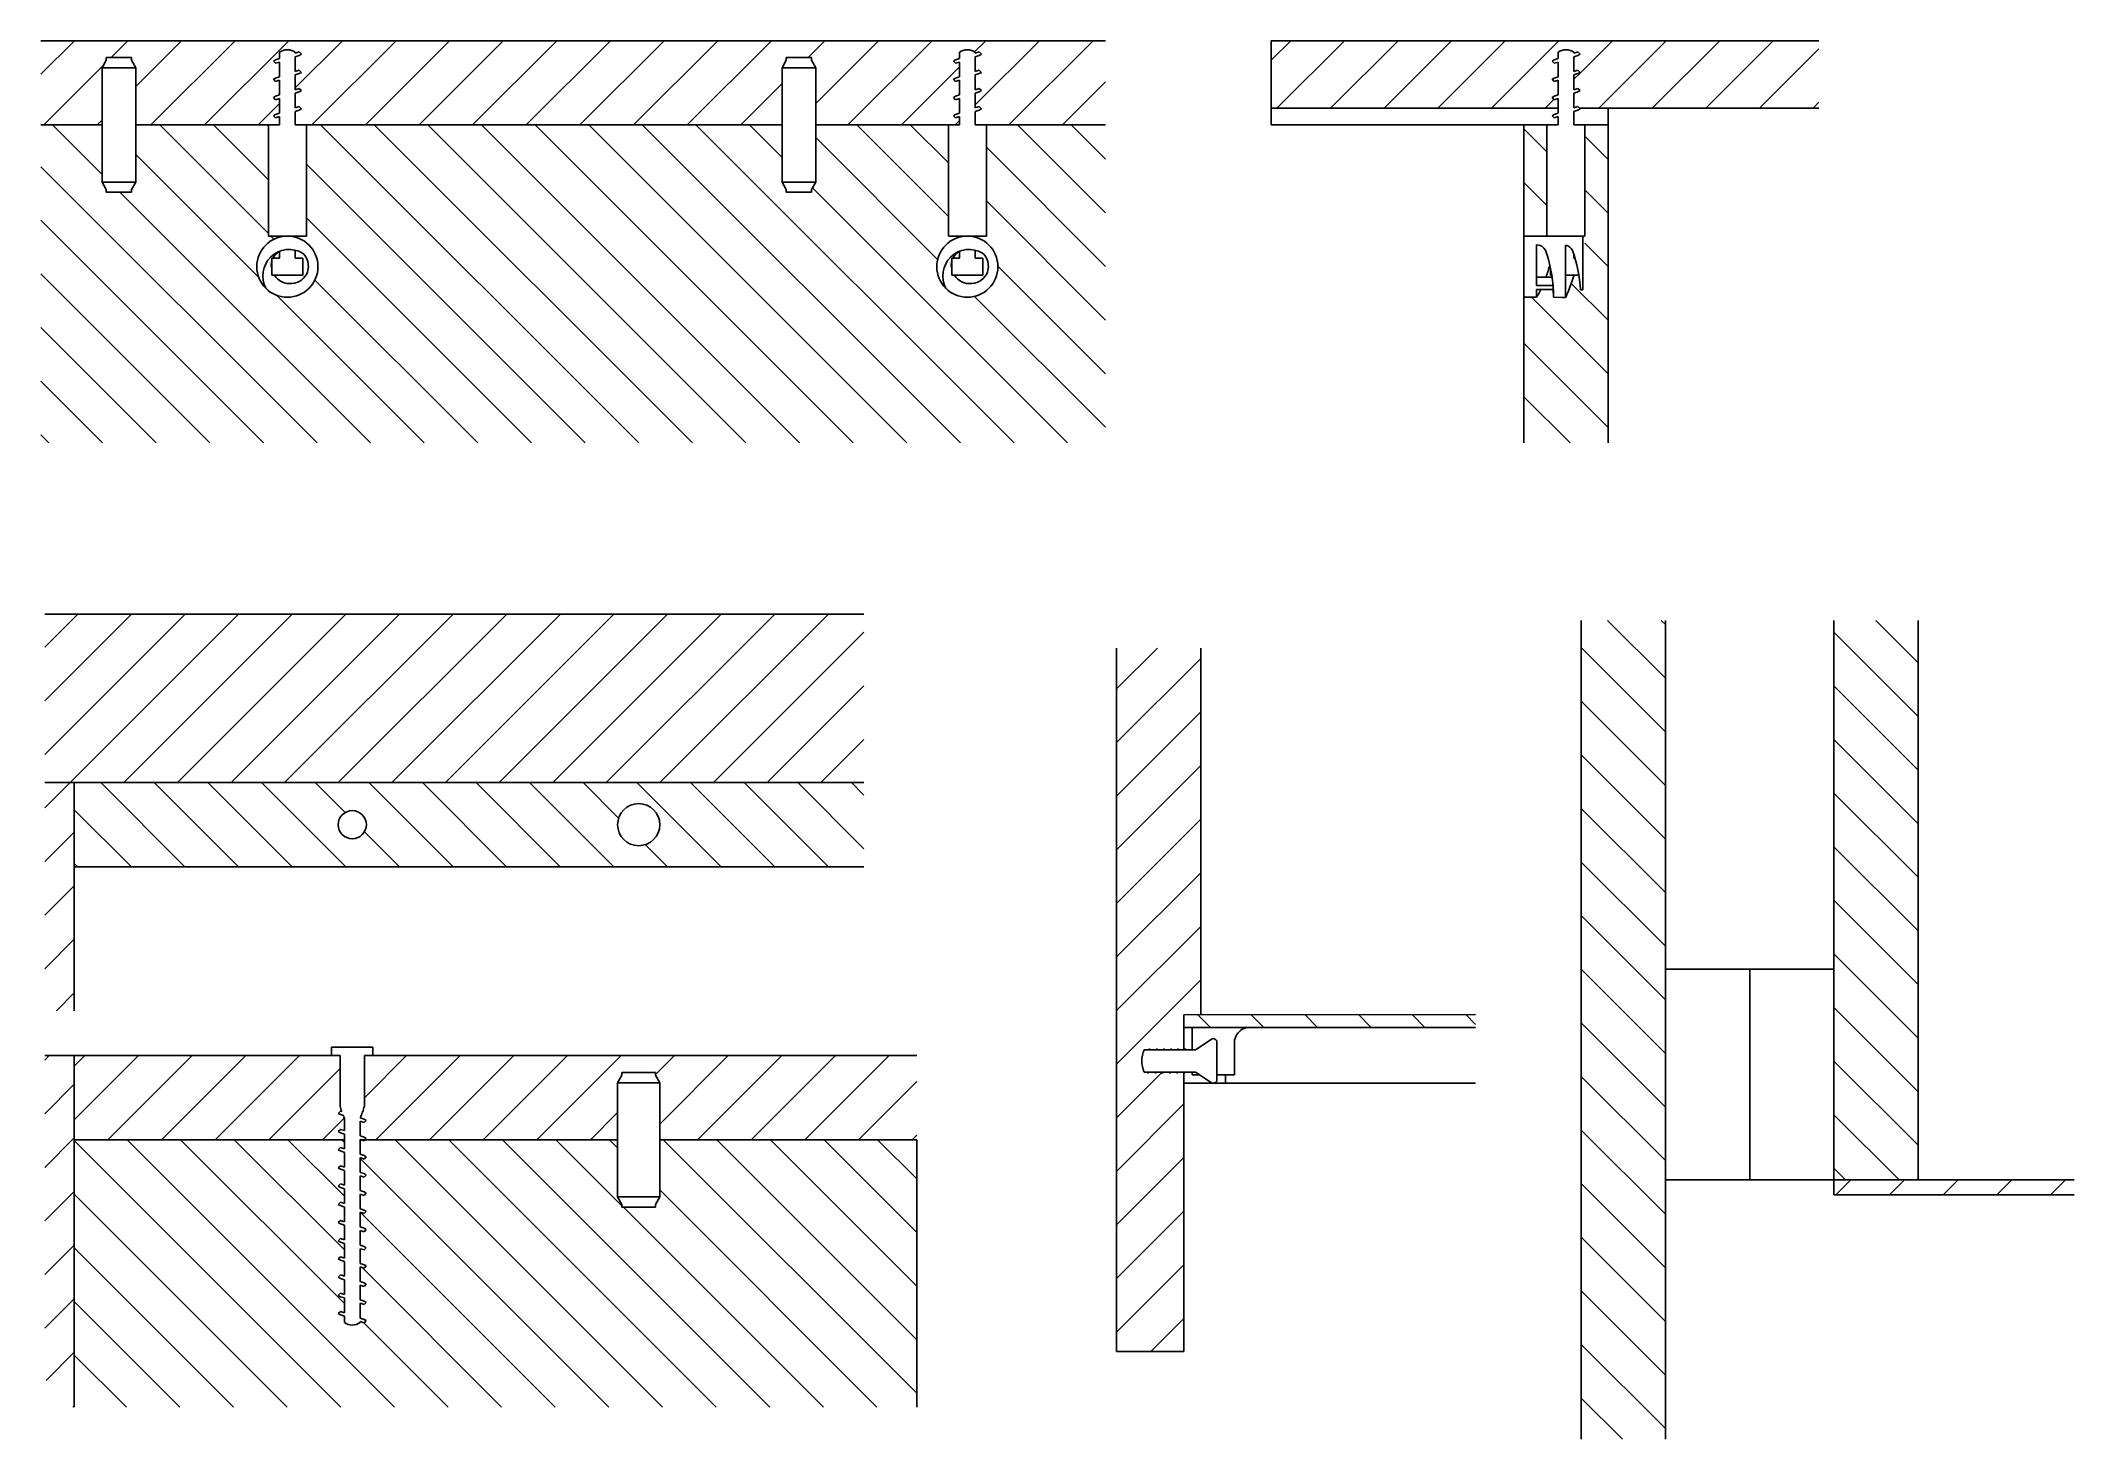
# Model space of a CAD drawing. Header units: inches. Extents: x 217 to 997, y -361 to 611.
# Drawn here: x 314.8 to 556.2, y -360.7 to -194.6 of the extents above.
import ezdxf

# ---------------------------------------------------------------- set-up
doc = ezdxf.new("R2010")
doc.units = ezdxf.units.IN
doc.header["$MEASUREMENT"] = 0
doc.linetypes.add('ACAD_ISO04W100', pattern=[30, 24, -3, 0, -3])
doc.layers.add('assi', color=4, linetype='ACAD_ISO04W100')

msp = doc.modelspace()

# ---------------------------------------------------------------- hatches: boundary and pattern name
at = {"layer": 'assi'}
h = msp.add_hatch(dxfattribs=at)
h.set_pattern_fill('ANSI31', color=256, scale=36)
h.set_pattern_definition([(45, (-1033.4524, 5358.014), (-3.1819805, 3.1819805), [])])
edge = h.paths.add_edge_path()
edge.add_line((441.23, -204.61), (441.23, -194.61))
edge.add_line((441.23, -194.61), (314.83, -194.61))
edge.add_line((314.83, -194.61), (314.83, -204.61))
edge.add_line((314.83, -204.61), (322.11, -204.61))
edge.add_line((322.11, -204.61), (322.11, -197.83))
edge.add_line((322.11, -197.83), (322.61, -196.93))
edge.add_line((322.61, -196.93), (322.61, -196.61))
edge.add_line((322.61, -196.61), (325.61, -196.61))
edge.add_line((325.61, -196.61), (325.61, -196.93))
edge.add_line((325.61, -196.93), (326.11, -197.83))
edge.add_line((326.11, -197.83), (326.11, -204.61))
edge.add_line((326.11, -204.61), (329.39, -204.61))
edge.add_line((329.39, -204.61), (343.17, -204.61))
edge.add_line((343.17, -204.61), (343.17, -203.63))
edge.add_line((343.17, -203.63), (342.71, -203.79))
edge.add_line((342.71, -203.79), (342.45, -203.53))
edge.add_line((342.45, -203.53), (342.71, -203.38))
edge.add_line((342.71, -203.38), (343.17, -203.22))
edge.add_line((343.17, -203.22), (343.17, -201.47))
edge.add_line((343.17, -201.47), (342.71, -201.63))
edge.add_line((342.71, -201.63), (342.45, -201.37))
edge.add_line((342.45, -201.37), (342.71, -201.21))
edge.add_line((342.71, -201.21), (343.17, -201.06))
edge.add_line((343.17, -201.06), (343.17, -199.31))
edge.add_line((343.17, -199.31), (342.71, -199.47))
edge.add_line((342.71, -199.47), (342.45, -199.2))
edge.add_line((342.45, -199.2), (342.71, -199.05))
edge.add_line((342.71, -199.05), (343.17, -198.9))
edge.add_line((343.17, -198.9), (343.17, -197.15))
edge.add_line((343.17, -197.15), (342.71, -197.3))
edge.add_line((342.71, -197.3), (342.45, -197.04))
edge.add_line((342.45, -197.04), (342.71, -196.89))
edge.add_line((342.71, -196.89), (343.17, -196.73))
edge.add_line((343.17, -196.73), (343.17, -195.99))
edge.add_arc((344.11, -197.31), 1.62, 50.1453, 125.247, ccw=False)
edge.add_line((345.15, -196.07), (345.51, -195.95))
edge.add_line((345.51, -195.95), (345.77, -196.21))
edge.add_line((345.77, -196.21), (345.51, -196.36))
edge.add_line((345.51, -196.36), (345.04, -196.52))
edge.add_line((345.04, -196.52), (345.04, -198.27))
edge.add_line((345.04, -198.27), (345.51, -198.11))
edge.add_line((345.51, -198.11), (345.77, -198.37))
edge.add_line((345.77, -198.37), (345.51, -198.52))
edge.add_line((345.51, -198.52), (345.04, -198.68))
edge.add_line((345.04, -198.68), (345.04, -200.43))
edge.add_line((345.04, -200.43), (345.51, -200.27))
edge.add_line((345.51, -200.27), (345.77, -200.53))
edge.add_line((345.77, -200.53), (345.51, -200.69))
edge.add_line((345.51, -200.69), (345.04, -200.84))
edge.add_line((345.04, -200.84), (345.04, -202.59))
edge.add_line((345.04, -202.59), (345.51, -202.43))
edge.add_line((345.51, -202.43), (345.77, -202.7))
edge.add_line((345.77, -202.7), (345.51, -202.85))
edge.add_line((345.51, -202.85), (345.04, -203))
edge.add_line((345.04, -203), (345.04, -204.61))
edge.add_line((345.04, -204.61), (346.36, -204.61))
edge.add_line((346.36, -204.61), (402.82, -204.61))
edge.add_line((402.82, -204.61), (402.82, -197.83))
edge.add_line((402.82, -197.83), (403.32, -196.93))
edge.add_line((403.32, -196.93), (403.32, -196.61))
edge.add_line((403.32, -196.61), (406.32, -196.61))
edge.add_line((406.32, -196.61), (406.32, -196.93))
edge.add_line((406.32, -196.93), (406.82, -197.83))
edge.add_line((406.82, -197.83), (406.82, -204.61))
edge.add_line((406.82, -204.61), (423.89, -204.61))
edge.add_line((423.89, -204.61), (423.89, -203.63))
edge.add_line((423.89, -203.63), (423.42, -203.79))
edge.add_line((423.42, -203.79), (423.16, -203.53))
edge.add_line((423.16, -203.53), (423.42, -203.38))
edge.add_line((423.42, -203.38), (423.89, -203.22))
edge.add_line((423.89, -203.22), (423.89, -201.47))
edge.add_line((423.89, -201.47), (423.42, -201.63))
edge.add_line((423.42, -201.63), (423.16, -201.37))
edge.add_line((423.16, -201.37), (423.42, -201.21))
edge.add_line((423.42, -201.21), (423.89, -201.06))
edge.add_line((423.89, -201.06), (423.89, -199.31))
edge.add_line((423.89, -199.31), (423.42, -199.47))
edge.add_line((423.42, -199.47), (423.16, -199.2))
edge.add_line((423.16, -199.2), (423.42, -199.05))
edge.add_line((423.42, -199.05), (423.89, -198.9))
edge.add_line((423.89, -198.9), (423.89, -197.15))
edge.add_line((423.89, -197.15), (423.42, -197.3))
edge.add_line((423.42, -197.3), (423.16, -197.04))
edge.add_line((423.16, -197.04), (423.42, -196.89))
edge.add_line((423.42, -196.89), (423.89, -196.73))
edge.add_line((423.89, -196.73), (423.89, -195.99))
edge.add_arc((424.82, -197.31), 1.62, 50.1453, 125.247, ccw=False)
edge.add_line((425.86, -196.07), (426.22, -195.95))
edge.add_line((426.22, -195.95), (426.48, -196.21))
edge.add_line((426.48, -196.21), (426.22, -196.36))
edge.add_line((426.22, -196.36), (425.76, -196.52))
edge.add_line((425.76, -196.52), (425.76, -198.27))
edge.add_line((425.76, -198.27), (426.22, -198.11))
edge.add_line((426.22, -198.11), (426.48, -198.37))
edge.add_line((426.48, -198.37), (426.22, -198.52))
edge.add_line((426.22, -198.52), (425.76, -198.68))
edge.add_line((425.76, -198.68), (425.76, -200.43))
edge.add_line((425.76, -200.43), (426.22, -200.27))
edge.add_line((426.22, -200.27), (426.48, -200.53))
edge.add_line((426.48, -200.53), (426.22, -200.69))
edge.add_line((426.22, -200.69), (425.76, -200.84))
edge.add_line((425.76, -200.84), (425.76, -202.59))
edge.add_line((425.76, -202.59), (426.22, -202.43))
edge.add_line((426.22, -202.43), (426.48, -202.7))
edge.add_line((426.48, -202.7), (426.22, -202.85))
edge.add_line((426.22, -202.85), (425.76, -203))
edge.add_line((425.76, -203), (425.76, -204.61))
edge.add_line((425.76, -204.61), (441.23, -204.61))
h = msp.add_hatch(dxfattribs=at)
h.set_pattern_fill('ANSI31', color=256, scale=36)
h.set_pattern_definition([(45, (-910.6727, 210.6063), (-3.18198, 3.18198), [])])
h.paths.add_polyline_path([(383.81, -317.1), (387.81, -317.1), (387.81, -317.43), (388.31, -318.32), (388.31, -325.1), (418.81, -325.1), (418.81, -315.1), (353.33, -315.1), (353.25, -315.18), (353.25, -321.1, -0.04699), (352.74, -322.48), (353.21, -322.64), (353.47, -322.79), (353.21, -323.05), (352.74, -322.89), (352.74, -324.64), (353.21, -324.8), (353.47, -324.95), (353.32, -325.1), (383.31, -325.1), (383.31, -318.32), (383.81, -317.43)])
h.paths.add_polyline_path([(350.36, -315.1), (318.81, -315.1), (318.81, -325.1), (350.87, -325.1), (350.87, -324.43), (350.4, -324.27), (350.14, -324.12), (350.4, -323.86), (350.87, -324.01), (350.87, -322.48, -0.008944), (350.75, -322.23), (350.4, -322.11), (350.14, -321.96), (350.4, -321.7), (350.56, -321.75, -0.021656), (350.36, -321.1)])
h = msp.add_hatch(dxfattribs=at)
h.set_pattern_fill('ANSI31', color=256, scale=36, angle=90)
h.set_pattern_definition([(135, (-910.6727, 210.6063), (-3.18198, -3.18198), [])])
edge = h.paths.add_edge_path()
edge.add_line((318.81, -356.84), (418.81, -356.84))
edge.add_line((418.81, -356.84), (418.81, -325.1))
edge.add_line((418.81, -325.1), (388.31, -325.1))
edge.add_line((388.31, -325.1), (388.31, -331.89))
edge.add_line((388.31, -331.89), (387.81, -332.78))
edge.add_line((387.81, -332.78), (387.81, -333.1))
edge.add_line((387.81, -333.1), (383.81, -333.1))
edge.add_line((383.81, -333.1), (383.81, -332.78))
edge.add_line((383.81, -332.78), (383.31, -331.89))
edge.add_line((383.31, -331.89), (383.31, -325.1))
edge.add_line((383.31, -325.1), (353.32, -325.1))
edge.add_line((353.32, -325.1), (353.21, -325.21))
edge.add_line((353.21, -325.21), (352.87, -325.1))
edge.add_line((352.87, -325.1), (352.74, -325.1))
edge.add_line((352.74, -325.1), (352.74, -326.81))
edge.add_line((352.74, -326.81), (353.21, -326.96))
edge.add_line((353.21, -326.96), (353.47, -327.11))
edge.add_line((353.47, -327.11), (353.21, -327.38))
edge.add_line((353.21, -327.38), (352.74, -327.22))
edge.add_line((352.74, -327.22), (352.74, -328.97))
edge.add_line((352.74, -328.97), (353.21, -329.12))
edge.add_line((353.21, -329.12), (353.47, -329.28))
edge.add_line((353.47, -329.28), (353.21, -329.54))
edge.add_line((353.21, -329.54), (352.74, -329.38))
edge.add_line((352.74, -329.38), (352.74, -331.13))
edge.add_line((352.74, -331.13), (353.21, -331.29))
edge.add_line((353.21, -331.29), (353.47, -331.44))
edge.add_line((353.47, -331.44), (353.21, -331.7))
edge.add_line((353.21, -331.7), (352.74, -331.54))
edge.add_line((352.74, -331.54), (352.74, -333.29))
edge.add_line((352.74, -333.29), (353.21, -333.45))
edge.add_line((353.21, -333.45), (353.47, -333.6))
edge.add_line((353.47, -333.6), (353.21, -333.86))
edge.add_line((353.21, -333.86), (352.74, -333.7))
edge.add_line((352.74, -333.7), (352.74, -335.45))
edge.add_line((352.74, -335.45), (353.21, -335.61))
edge.add_line((353.21, -335.61), (353.47, -335.76))
edge.add_line((353.47, -335.76), (353.21, -336.02))
edge.add_line((353.21, -336.02), (352.74, -335.87))
edge.add_line((352.74, -335.87), (352.74, -337.62))
edge.add_line((352.74, -337.62), (353.21, -337.77))
edge.add_line((353.21, -337.77), (353.47, -337.92))
edge.add_line((353.47, -337.92), (353.21, -338.18))
edge.add_line((353.21, -338.18), (352.74, -338.03))
edge.add_line((352.74, -338.03), (352.74, -339.78))
edge.add_line((352.74, -339.78), (353.21, -339.93))
edge.add_line((353.21, -339.93), (353.47, -340.08))
edge.add_line((353.47, -340.08), (353.21, -340.35))
edge.add_line((353.21, -340.35), (352.74, -340.19))
edge.add_line((352.74, -340.19), (352.74, -341.94))
edge.add_line((352.74, -341.94), (353.21, -342.1))
edge.add_line((353.21, -342.1), (353.47, -342.25))
edge.add_line((353.47, -342.25), (353.21, -342.51))
edge.add_line((353.21, -342.51), (352.74, -342.35))
edge.add_line((352.74, -342.35), (352.74, -344.1))
edge.add_line((352.74, -344.1), (353.21, -344.26))
edge.add_line((353.21, -344.26), (353.47, -344.41))
edge.add_line((353.47, -344.41), (353.21, -344.67))
edge.add_line((353.21, -344.67), (352.74, -344.51))
edge.add_line((352.74, -344.51), (352.74, -346.26))
edge.add_line((352.74, -346.26), (353.21, -346.42))
edge.add_line((353.21, -346.42), (353.47, -346.57))
edge.add_line((353.47, -346.57), (353.21, -346.83))
edge.add_line((353.21, -346.83), (352.84, -346.71))
edge.add_arc((351.81, -345.47), 1.62, 234.753, 309.8547, ccw=False)
edge.add_line((350.87, -346.79), (350.87, -346.05))
edge.add_line((350.87, -346.05), (350.4, -345.89))
edge.add_line((350.4, -345.89), (350.14, -345.74))
edge.add_line((350.14, -345.74), (350.4, -345.48))
edge.add_line((350.4, -345.48), (350.87, -345.63))
edge.add_line((350.87, -345.63), (350.87, -343.88))
edge.add_line((350.87, -343.88), (350.4, -343.73))
edge.add_line((350.4, -343.73), (350.14, -343.58))
edge.add_line((350.14, -343.58), (350.4, -343.32))
edge.add_line((350.4, -343.32), (350.87, -343.47))
edge.add_line((350.87, -343.47), (350.87, -341.72))
edge.add_line((350.87, -341.72), (350.4, -341.57))
edge.add_line((350.4, -341.57), (350.14, -341.42))
edge.add_line((350.14, -341.42), (350.4, -341.15))
edge.add_line((350.4, -341.15), (350.87, -341.31))
edge.add_line((350.87, -341.31), (350.87, -339.56))
edge.add_line((350.87, -339.56), (350.4, -339.4))
edge.add_line((350.4, -339.4), (350.14, -339.25))
edge.add_line((350.14, -339.25), (350.4, -338.99))
edge.add_line((350.4, -338.99), (350.87, -339.15))
edge.add_line((350.87, -339.15), (350.87, -337.4))
edge.add_line((350.87, -337.4), (350.4, -337.24))
edge.add_line((350.4, -337.24), (350.14, -337.09))
edge.add_line((350.14, -337.09), (350.4, -336.83))
edge.add_line((350.4, -336.83), (350.87, -336.99))
edge.add_line((350.87, -336.99), (350.87, -335.24))
edge.add_line((350.87, -335.24), (350.4, -335.08))
edge.add_line((350.4, -335.08), (350.14, -334.93))
edge.add_line((350.14, -334.93), (350.4, -334.67))
edge.add_line((350.4, -334.67), (350.87, -334.82))
edge.add_line((350.87, -334.82), (350.87, -333.08))
edge.add_line((350.87, -333.08), (350.4, -332.92))
edge.add_line((350.4, -332.92), (350.14, -332.77))
edge.add_line((350.14, -332.77), (350.4, -332.51))
edge.add_line((350.4, -332.51), (350.87, -332.66))
edge.add_line((350.87, -332.66), (350.87, -330.91))
edge.add_line((350.87, -330.91), (350.4, -330.76))
edge.add_line((350.4, -330.76), (350.14, -330.61))
edge.add_line((350.14, -330.61), (350.4, -330.34))
edge.add_line((350.4, -330.34), (350.87, -330.5))
edge.add_line((350.87, -330.5), (350.87, -328.75))
edge.add_line((350.87, -328.75), (350.4, -328.59))
edge.add_line((350.4, -328.59), (350.14, -328.44))
edge.add_line((350.14, -328.44), (350.4, -328.18))
edge.add_line((350.4, -328.18), (350.87, -328.34))
edge.add_line((350.87, -328.34), (350.87, -326.59))
edge.add_line((350.87, -326.59), (350.4, -326.43))
edge.add_line((350.4, -326.43), (350.14, -326.28))
edge.add_line((350.14, -326.28), (350.4, -326.02))
edge.add_line((350.4, -326.02), (350.87, -326.18))
edge.add_line((350.87, -326.18), (350.87, -325.1))
edge.add_line((350.87, -325.1), (318.81, -325.1))
edge.add_line((318.81, -325.1), (318.81, -356.84))

# ---------------------------------------------------------------- linework, layer by layer
for p, q in [((314.83, -194.61), (441.23, -194.61)), ((525.9, -194.61), (460.88, -194.61)), ((460.88, -204.61), (460.88, -194.61)), ((322.61, -196.93), (322.11, -197.83)), ((326.11, -197.83), (322.11, -197.83)), ((322.11, -204.61), (322.11, -197.83)), ((325.61, -196.61), (322.61, -196.61)), ((322.61, -196.61), (322.61, -196.93)), ((325.61, -196.93), (325.61, -196.61)), ((326.11, -197.83), (325.61, -196.93)), ((326.11, -204.61), (326.11, -197.83)), ((342.45, -197.04), (342.71, -196.89)), ((342.71, -197.3), (342.45, -197.04)), ((342.71, -196.89), (343.17, -196.73)), ((343.17, -197.15), (342.71, -197.3)), ((343.17, -196.73), (343.17, -195.99)), ((343.17, -198.9), (343.17, -197.15)), ((345.04, -196.1), (345.51, -195.95)), ((345.04, -195.99), (345.04, -196.1)), ((345.51, -196.36), (345.04, -196.52)), ((345.04, -196.52), (345.04, -198.27)), ((345.51, -195.95), (345.77, -196.21)), ((345.77, -196.21), (345.51, -196.36)), ((403.32, -196.93), (402.82, -197.83)), ((402.82, -204.61), (402.82, -197.83)), ((406.82, -197.83), (402.82, -197.83)), ((406.32, -196.61), (403.32, -196.61)), ((403.32, -196.61), (403.32, -196.93)), ((406.32, -196.93), (406.32, -196.61)), ((406.82, -197.83), (406.32, -196.93)), ((406.82, -204.61), (406.82, -197.83)), ((423.16, -197.04), (423.42, -196.89)), ((423.42, -197.3), (423.16, -197.04)), ((423.42, -196.89), (423.89, -196.73)), ((423.89, -197.15), (423.42, -197.3)), ((423.89, -196.73), (423.89, -195.99)), ((423.89, -198.9), (423.89, -197.15)), ((425.76, -196.1), (426.22, -195.95)), ((425.76, -195.99), (425.76, -196.1)), ((426.22, -196.36), (425.76, -196.52)), ((425.76, -196.52), (425.76, -198.27)), ((426.22, -195.95), (426.48, -196.21)), ((426.48, -196.21), (426.22, -196.36)), ((494.22, -197.04), (494.48, -196.89)), ((494.48, -197.3), (494.22, -197.04)), ((494.48, -196.89), (494.94, -196.73)), ((494.94, -197.15), (494.48, -197.3)), ((494.94, -196.73), (494.94, -195.99)), ((494.94, -198.9), (494.94, -197.15)), ((496.81, -196.1), (497.28, -195.95)), ((496.81, -195.99), (496.81, -196.1)), ((497.28, -196.36), (496.81, -196.52)), ((496.81, -196.52), (496.81, -198.27)), ((497.28, -195.95), (497.54, -196.21)), ((497.54, -196.21), (497.28, -196.36)), ((342.45, -199.2), (342.71, -199.05)), ((342.71, -199.47), (342.45, -199.2)), ((342.71, -199.05), (343.17, -198.9)), ((343.17, -199.31), (342.71, -199.47)), ((343.17, -201.06), (343.17, -199.31)), ((345.04, -198.27), (345.51, -198.11)), ((345.51, -198.52), (345.04, -198.68)), ((345.04, -198.68), (345.04, -200.43)), ((345.04, -200.43), (345.51, -200.27)), ((345.51, -198.11), (345.77, -198.37)), ((345.77, -198.37), (345.51, -198.52)), ((345.51, -200.27), (345.77, -200.53)), ((423.16, -199.2), (423.42, -199.05)), ((423.42, -199.47), (423.16, -199.2)), ((423.42, -199.05), (423.89, -198.9)), ((423.89, -199.31), (423.42, -199.47)), ((423.89, -201.06), (423.89, -199.31)), ((425.76, -198.27), (426.22, -198.11)), ((426.22, -198.52), (425.76, -198.68)), ((425.76, -198.68), (425.76, -200.43)), ((425.76, -200.43), (426.22, -200.27)), ((426.22, -198.11), (426.48, -198.37)), ((426.48, -198.37), (426.22, -198.52)), ((426.22, -200.27), (426.48, -200.53)), ((494.22, -199.2), (494.48, -199.05)), ((494.48, -199.47), (494.22, -199.2)), ((494.48, -199.05), (494.94, -198.9)), ((494.94, -199.31), (494.48, -199.47)), ((494.94, -201.06), (494.94, -199.31)), ((496.81, -198.27), (497.28, -198.11)), ((497.28, -198.52), (496.81, -198.68)), ((496.81, -198.68), (496.81, -200.43)), ((496.81, -200.43), (497.28, -200.27)), ((497.28, -198.11), (497.54, -198.37)), ((497.54, -198.37), (497.28, -198.52)), ((497.28, -200.27), (497.54, -200.53)), ((342.45, -201.37), (342.71, -201.21)), ((342.71, -201.63), (342.45, -201.37)), ((342.71, -201.21), (343.17, -201.06)), ((343.17, -201.47), (342.71, -201.63)), ((343.17, -203.22), (343.17, -201.47)), ((345.51, -200.69), (345.04, -200.84)), ((345.04, -200.84), (345.04, -202.59)), ((345.04, -202.59), (345.51, -202.43)), ((345.77, -200.53), (345.51, -200.69)), ((345.51, -202.43), (345.77, -202.7)), ((345.77, -202.7), (345.51, -202.85)), ((423.16, -201.37), (423.42, -201.21)), ((423.42, -201.63), (423.16, -201.37)), ((423.42, -201.21), (423.89, -201.06)), ((423.89, -201.47), (423.42, -201.63)), ((423.89, -203.22), (423.89, -201.47)), ((426.22, -200.69), (425.76, -200.84)), ((425.76, -200.84), (425.76, -202.59)), ((425.76, -202.59), (426.22, -202.43)), ((426.48, -200.53), (426.22, -200.69)), ((426.22, -202.43), (426.48, -202.7)), ((426.48, -202.7), (426.22, -202.85)), ((494.94, -202.61), (460.88, -202.61)), ((494.22, -201.37), (494.48, -201.21)), ((494.48, -201.63), (494.22, -201.37)), ((494.48, -201.21), (494.94, -201.06)), ((494.94, -201.47), (494.48, -201.63)), ((494.94, -203.22), (494.94, -201.47)), ((497.28, -200.69), (496.81, -200.84)), ((496.81, -200.84), (496.81, -202.59)), ((496.81, -202.59), (497.28, -202.43)), ((497.54, -200.53), (497.28, -200.69)), ((497.28, -202.43), (497.54, -202.7)), ((497.54, -202.7), (497.28, -202.85)), ((525.9, -202.61), (497.46, -202.61)), ((500.88, -202.61), (500.88, -242.37)), ((322.11, -204.61), (314.83, -204.61)), ((314.83, -204.61), (322.11, -204.61)), ((322.11, -204.61), (322.11, -211.39)), ((343.17, -204.61), (326.11, -204.61)), ((326.11, -204.61), (329.39, -204.61)), ((326.11, -204.61), (326.11, -211.39)), ((343.17, -204.61), (341.85, -204.61)), ((341.85, -217.81), (341.85, -204.61)), ((342.45, -203.53), (342.71, -203.38)), ((342.71, -203.79), (342.45, -203.53)), ((342.71, -203.38), (343.17, -203.22)), ((343.17, -203.63), (342.71, -203.79)), ((343.17, -204.61), (343.17, -203.63)), ((345.51, -202.85), (345.04, -203)), ((345.04, -203), (345.04, -204.61)), ((402.82, -204.61), (345.04, -204.61)), ((346.36, -204.61), (345.04, -204.61)), ((346.36, -204.61), (346.36, -217.81)), ((402.82, -204.61), (402.82, -211.39)), ((423.89, -204.61), (406.82, -204.61)), ((406.82, -204.61), (406.82, -211.39)), ((423.89, -204.61), (422.57, -204.61)), ((422.57, -217.81), (422.57, -204.61)), ((423.16, -203.53), (423.42, -203.38)), ((423.42, -203.79), (423.16, -203.53)), ((423.42, -203.38), (423.89, -203.22)), ((423.89, -203.63), (423.42, -203.79)), ((423.89, -204.61), (423.89, -203.63)), ((426.22, -202.85), (425.76, -203)), ((425.76, -203), (425.76, -204.61)), ((441.23, -204.61), (425.76, -204.61)), ((427.08, -204.61), (425.76, -204.61)), ((427.08, -204.61), (427.08, -217.81)), ((494.94, -204.61), (460.88, -204.61)), ((490.88, -204.61), (490.88, -242.37)), ((494.94, -204.61), (493.62, -204.61)), ((493.62, -217.81), (493.62, -204.61)), ((494.22, -203.53), (494.48, -203.38)), ((494.48, -203.79), (494.22, -203.53)), ((494.48, -203.38), (494.94, -203.22)), ((494.94, -203.63), (494.48, -203.79)), ((494.94, -204.61), (494.94, -203.63)), ((497.28, -202.85), (496.81, -203)), ((496.81, -203), (496.81, -204.61)), ((500.88, -204.61), (496.81, -204.61)), ((498.13, -204.61), (496.81, -204.61)), ((498.13, -204.61), (498.13, -217.81)), ((322.61, -212.28), (322.11, -211.39)), ((326.11, -211.39), (322.11, -211.39)), ((322.61, -212.61), (322.61, -212.28)), ((326.11, -211.39), (325.61, -212.28)), ((325.61, -212.28), (325.61, -212.61)), ((403.32, -212.28), (402.82, -211.39)), ((406.82, -211.39), (402.82, -211.39)), ((403.32, -212.61), (403.32, -212.28)), ((406.82, -211.39), (406.32, -212.28)), ((406.32, -212.28), (406.32, -212.61)), ((325.61, -212.61), (322.61, -212.61)), ((406.32, -212.61), (403.32, -212.61)), ((346.36, -217.81), (341.85, -217.81)), ((343.17, -217.93), (343.17, -217.81)), ((343.17, -220.45), (343.17, -219.61)), ((345.04, -217.81), (345.04, -217.93)), ((345.04, -219.48), (345.04, -220.45)), ((427.08, -217.81), (422.57, -217.81)), ((423.89, -217.93), (423.89, -217.81)), ((423.89, -220.45), (423.89, -219.61)), ((425.76, -217.81), (425.76, -217.93)), ((425.76, -219.48), (425.76, -220.45)), ((492.38, -217.81), (490.88, -217.81)), ((490.88, -217.81), (490.88, -225.07)), ((492.38, -217.81), (494.38, -217.81)), ((492.38, -223.66), (492.38, -218.84)), ((498.13, -217.81), (493.62, -217.81)), ((497.88, -217.81), (494.38, -217.81)), ((495.83, -218.89), (495.83, -225.09)), ((497.88, -224.19), (497.88, -217.81)), ((343.17, -220.45), (342.26, -220.45)), ((342.26, -220.45), (342.26, -222.43)), ((345.04, -220.45), (345.93, -220.45)), ((345.93, -220.45), (345.93, -222.43)), ((423.89, -220.45), (422.97, -220.45)), ((422.97, -220.45), (422.97, -222.43)), ((425.76, -220.45), (426.64, -220.45)), ((426.64, -220.45), (426.64, -222.43)), ((494.03, -221.61), (494.03, -222.43)), ((496.81, -219.99), (496.81, -220.45)), ((496.81, -220.45), (496.95, -220.45)), ((345.93, -222.43), (342.26, -222.43)), ((426.64, -222.43), (422.97, -222.43)), ((492.38, -222.68), (494.22, -222.68)), ((494.33, -223.66), (492.38, -223.66)), ((494.38, -224.16), (492.38, -224.16)), ((492.38, -224.16), (492.38, -225.07)), ((494.18, -222.43), (494.03, -222.43)), ((494.38, -225.07), (494.38, -224.16)), ((497.4, -222.43), (495.83, -222.43)), ((497.88, -224.19), (497.58, -224.19)), ((490.88, -225.07), (492.38, -225.07)), ((495.83, -225.09), (494.38, -225.07)), ((495.38, -225.09), (495.83, -225.09)), ((412.54, -262.69), (315.32, -262.69)), ((497.68, -360.66), (497.68, -263.44)), ((507.68, -360.66), (507.68, -263.44)), ((527.68, -263.44), (527.68, -329.86)), ((537.68, -263.44), (537.68, -329.86)), ((442.52, -350.25), (442.52, -266.72)), ((452.52, -266.72), (452.52, -310.25)), ((412.54, -282.69), (315.32, -282.69)), ((315.32, -282.69), (318.81, -282.69)), ((318.81, -282.69), (318.81, -309.78)), ((318.81, -282.69), (318.81, -309.78)), ((318.81, -292.69), (412.54, -292.69)), ((507.68, -304.86), (527.68, -304.86)), ((517.68, -329.86), (517.68, -304.86)), ((450.52, -310.25), (485.13, -310.23)), ((450.52, -310.25), (450.52, -314.42)), ((450.52, -311.75), (450.52, -314.42)), ((451.52, -311.75), (450.52, -311.75)), ((451.52, -311.75), (451.52, -314.42)), ((458.1, -311.75), (451.52, -311.75)), ((451.91, -314.42), (453.87, -313.1)), ((454.42, -313.34), (454.42, -318.14)), ((456.52, -317.39), (456.52, -313.62)), ((458.1, -311.75), (485.13, -311.75)), ((350.36, -315.1), (315.32, -315.1)), ((318.81, -315.1), (318.81, -356.84)), ((354.25, -314.1), (349.36, -314.1)), ((349.36, -315.1), (349.36, -314.1)), ((350.36, -315.1), (349.36, -315.1)), ((350.36, -321.1), (350.36, -315.1)), ((353.25, -315.1), (353.25, -321.1)), ((353.25, -315.1), (354.25, -315.1)), ((418.81, -315.1), (353.25, -315.1)), ((354.25, -315.1), (354.25, -314.1)), ((451.91, -314.42), (445.82, -314.42)), ((446.45, -314.25), (446.44, -314.42)), ((447.3, -314.25), (447.29, -314.42)), ((448.16, -314.25), (448.15, -314.42)), ((449.01, -314.25), (449, -314.42)), ((449.86, -314.25), (449.85, -314.42)), ((450.71, -314.25), (450.71, -314.42)), ((383.81, -317.43), (383.31, -318.32)), ((388.31, -318.32), (383.31, -318.32)), ((383.31, -318.32), (383.31, -325.1)), ((387.81, -317.1), (383.81, -317.1)), ((383.81, -317.1), (383.81, -317.43)), ((387.81, -317.43), (387.81, -317.1)), ((388.31, -318.32), (387.81, -317.43)), ((388.31, -325.1), (388.31, -318.32)), ((451.91, -317.06), (445.82, -317.06)), ((446.3, -317.06), (446.29, -317.23)), ((447.16, -317.06), (447.15, -317.23)), ((448.01, -317.06), (448, -317.23)), ((448.86, -317.06), (448.85, -317.23)), ((449.72, -317.06), (449.71, -317.23)), ((450.52, -317.06), (450.52, -350.25)), ((450.52, -318.39), (450.52, -317.06)), ((450.52, -318.39), (485.13, -318.39)), ((450.57, -317.06), (450.56, -317.23)), ((451.52, -317.06), (451.52, -317.39)), ((451.52, -317.39), (452.39, -317.39)), ((453.87, -318.39), (451.91, -317.06)), ((454.42, -317.39), (456.52, -317.39)), ((455.47, -317.39), (455.47, -318.39)), ((456.52, -317.39), (456.52, -317.39)), ((350.4, -321.7), (350.14, -321.96)), ((350.14, -321.96), (350.4, -322.11)), ((350.56, -321.75), (350.4, -321.7)), ((350.4, -322.11), (350.75, -322.23)), ((350.87, -322.48), (350.87, -324.01)), ((353.21, -322.64), (352.74, -322.48)), ((352.74, -324.64), (352.74, -322.89)), ((352.74, -322.89), (353.21, -323.05)), ((353.47, -322.79), (353.21, -322.64)), ((353.21, -323.05), (353.47, -322.79)), ((350.87, -325.1), (318.81, -325.1)), ((350.4, -323.86), (350.14, -324.12)), ((350.14, -324.12), (350.4, -324.27)), ((350.87, -324.01), (350.4, -323.86)), ((350.4, -324.27), (350.87, -324.43)), ((350.87, -324.43), (350.87, -326.18)), ((353.21, -324.8), (352.74, -324.64)), ((352.74, -326.81), (352.74, -325.06)), ((352.74, -325.06), (353.21, -325.21)), ((383.31, -325.1), (352.74, -325.1)), ((353.47, -324.95), (353.21, -324.8)), ((353.21, -325.21), (353.47, -324.95)), ((383.31, -331.89), (383.31, -325.1)), ((388.31, -325.1), (388.31, -331.89)), ((418.81, -325.1), (388.31, -325.1)), ((418.81, -325.1), (418.81, -356.84)), ((350.4, -326.02), (350.14, -326.28)), ((350.14, -326.28), (350.4, -326.43)), ((350.4, -328.18), (350.14, -328.44)), ((350.87, -326.18), (350.4, -326.02)), ((350.4, -326.43), (350.87, -326.59)), ((350.87, -328.34), (350.4, -328.18)), ((350.87, -326.59), (350.87, -328.34)), ((353.21, -326.96), (352.74, -326.81)), ((352.74, -328.97), (352.74, -327.22)), ((352.74, -327.22), (353.21, -327.38)), ((353.47, -327.11), (353.21, -326.96)), ((353.21, -327.38), (353.47, -327.11)), ((350.14, -328.44), (350.4, -328.59)), ((350.4, -330.34), (350.14, -330.61)), ((350.14, -330.61), (350.4, -330.76)), ((350.4, -328.59), (350.87, -328.75)), ((350.87, -330.5), (350.4, -330.34)), ((350.87, -328.75), (350.87, -330.5)), ((353.21, -329.12), (352.74, -328.97)), ((352.74, -331.13), (352.74, -329.38)), ((352.74, -329.38), (353.21, -329.54)), ((353.47, -329.28), (353.21, -329.12)), ((353.21, -329.54), (353.47, -329.28)), ((507.68, -329.86), (527.68, -329.86)), ((556.21, -329.86), (527.68, -329.86)), ((527.68, -331.63), (527.68, -329.86)), ((350.4, -332.51), (350.14, -332.77)), ((350.14, -332.77), (350.4, -332.92)), ((350.4, -330.76), (350.87, -330.91)), ((350.87, -332.66), (350.4, -332.51)), ((350.4, -332.92), (350.87, -333.08)), ((350.87, -330.91), (350.87, -332.66)), ((350.87, -333.08), (350.87, -334.82)), ((353.21, -331.29), (352.74, -331.13)), ((352.74, -333.29), (352.74, -331.54)), ((352.74, -331.54), (353.21, -331.7)), ((353.47, -331.44), (353.21, -331.29)), ((353.21, -331.7), (353.47, -331.44)), ((388.31, -331.89), (383.31, -331.89)), ((383.81, -332.78), (383.31, -331.89)), ((383.81, -333.1), (383.81, -332.78)), ((387.81, -333.1), (383.81, -333.1)), ((388.31, -331.89), (387.81, -332.78)), ((387.81, -332.78), (387.81, -333.1)), ((527.68, -331.63), (556.21, -331.63)), ((350.4, -334.67), (350.14, -334.93)), ((350.14, -334.93), (350.4, -335.08)), ((350.87, -334.82), (350.4, -334.67)), ((350.4, -335.08), (350.87, -335.24)), ((350.87, -335.24), (350.87, -336.99)), ((353.21, -333.45), (352.74, -333.29)), ((352.74, -335.45), (352.74, -333.7)), ((352.74, -333.7), (353.21, -333.86)), ((353.21, -335.61), (352.74, -335.45)), ((353.47, -333.6), (353.21, -333.45)), ((353.21, -333.86), (353.47, -333.6)), ((350.4, -336.83), (350.14, -337.09)), ((350.14, -337.09), (350.4, -337.24)), ((350.87, -336.99), (350.4, -336.83)), ((350.4, -337.24), (350.87, -337.4)), ((350.87, -337.4), (350.87, -339.15)), ((352.74, -337.62), (352.74, -335.87)), ((352.74, -335.87), (353.21, -336.02)), ((353.21, -337.77), (352.74, -337.62)), ((353.47, -335.76), (353.21, -335.61)), ((353.21, -336.02), (353.47, -335.76)), ((353.47, -337.92), (353.21, -337.77)), ((353.21, -338.18), (353.47, -337.92)), ((350.4, -338.99), (350.14, -339.25)), ((350.14, -339.25), (350.4, -339.4)), ((350.87, -339.15), (350.4, -338.99)), ((350.4, -339.4), (350.87, -339.56)), ((350.87, -339.56), (350.87, -341.31)), ((352.74, -339.78), (352.74, -338.03)), ((352.74, -338.03), (353.21, -338.18)), ((353.21, -339.93), (352.74, -339.78)), ((352.74, -341.94), (352.74, -340.19)), ((352.74, -340.19), (353.21, -340.35)), ((353.47, -340.08), (353.21, -339.93)), ((353.21, -340.35), (353.47, -340.08)), ((350.4, -341.15), (350.14, -341.42)), ((350.14, -341.42), (350.4, -341.57)), ((350.87, -341.31), (350.4, -341.15)), ((350.4, -341.57), (350.87, -341.72)), ((350.87, -341.72), (350.87, -343.47)), ((353.21, -342.1), (352.74, -341.94)), ((352.74, -344.1), (352.74, -342.35)), ((352.74, -342.35), (353.21, -342.51)), ((353.47, -342.25), (353.21, -342.1)), ((353.21, -342.51), (353.47, -342.25)), ((350.4, -343.32), (350.14, -343.58)), ((350.14, -343.58), (350.4, -343.73)), ((350.87, -343.47), (350.4, -343.32)), ((350.4, -343.73), (350.87, -343.88)), ((350.87, -343.88), (350.87, -345.63)), ((353.21, -344.26), (352.74, -344.1)), ((352.74, -346.26), (352.74, -344.51)), ((352.74, -344.51), (353.21, -344.67)), ((353.47, -344.41), (353.21, -344.26)), ((353.21, -344.67), (353.47, -344.41)), ((350.4, -345.48), (350.14, -345.74)), ((350.14, -345.74), (350.4, -345.89)), ((350.87, -345.63), (350.4, -345.48)), ((350.4, -345.89), (350.87, -346.05)), ((350.87, -346.05), (350.87, -346.79)), ((353.21, -346.42), (352.74, -346.26)), ((352.74, -346.79), (352.74, -346.68)), ((352.74, -346.68), (353.21, -346.83)), ((353.47, -346.57), (353.21, -346.42)), ((353.21, -346.83), (353.47, -346.57)), ((450.52, -350.25), (442.52, -350.25))]:
    msp.add_line(p, q)
at = {"linetype": 'Continuous'}
for p, q in [((341.68, -204.61), (341.85, -204.78)), ((342.16, -217.81), (342.52, -218.17)), ((490.89, -217.81), (490.88, -217.8)), ((353.25, -315.18), (353.33, -315.1))]:
    msp.add_line(p, q, dxfattribs=at)
for centre, radius in [((344.11, -221.44), 3.63), ((424.82, -221.44), 3.63), ((351.81, -287.69), 1.67), ((385.81, -287.69), 2.5)]:
    msp.add_circle(centre, radius)
for centre, radius, start, end in [((344.11, -197.31), 1.62, 54.753, 125.247), ((424.82, -197.31), 1.62, 54.753, 125.247), ((495.88, -197.31), 1.62, 54.753, 125.247), ((344.32, -222.53), 3.13, 59.2914, 208.5509), ((344.43, -221.57), 2.34, 124.9149, 151.4814), ((425.03, -222.53), 3.13, 59.2914, 208.5509), ((425.14, -221.57), 2.34, 124.9149, 151.4814), ((492.39, -220.01), 1.16, 26.0209, 90.6121), ((478.16, -224.95), 16.22, 8.9499, 19.6566), ((495.59, -220.05), 1.19, 26.6342, 78.3217), ((481.18, -225.02), 16.42, 2.8997, 19.5506), ((344.44, -221.22), 2.24, 166.2811, 193.7189), ((344.72, -221.28), 1.88, 27.0529, 50.3045), ((344.19, -221.41), 2.41, 343.8445, 24.0858), ((425.15, -221.22), 2.24, 166.2811, 193.7189), ((425.43, -221.28), 1.88, 27.0529, 50.3045), ((424.9, -221.41), 2.41, 343.8445, 24.0858), ((480.4, -217.94), 13.94, 340.111, 346.3604), ((473.76, -215.28), 24.16, 345.6886, 345.6993), ((344.44, -221.22), 2.24, 212.6304, 337.5114), ((425.15, -221.22), 2.24, 212.6304, 337.5114), ((480.4, -217.94), 13.94, 329.2321, 333.4862), ((478.16, -224.95), 16.22, 359.5847, 8.9499), ((473.76, -215.28), 24.16, 336.0405, 342.7966), ((453.97, -313.62), 0.532, 31.272, 99.9484), ((458.37, -313.58), 1.85, 98.6228, 181.2413), ((448.58, -315.74), 3.06, 154.3722, 205.6278), ((453.97, -317.86), 0.532, 260.0516, 328.728), ((357.94, -319.1), 7.84, 194.8105, 199.7729), ((357.94, -319.1), 7.84, 203.5223, 205.5719), ((345.67, -319.1), 7.84, 334.4281, 345.1895), ((351.81, -345.47), 1.62, 234.753, 305.247)]:
    msp.add_arc(centre, radius, start, end)
at = {"layer": 'assi', "linetype": 'Continuous'}
for p, q in [((460.88, -196.94), (463.21, -194.61)), ((461.57, -202.61), (469.57, -194.61)), ((467.94, -202.61), (475.94, -194.61)), ((474.3, -202.61), (482.3, -194.61)), ((480.66, -202.61), (488.66, -194.61)), ((487.03, -202.61), (495.03, -194.61)), ((497.59, -198.42), (501.39, -194.61)), ((499.76, -202.61), (507.76, -194.61)), ((506.12, -202.61), (514.12, -194.61)), ((512.48, -202.61), (520.48, -194.61)), ((518.85, -202.61), (525.9, -195.56)), ((496.81, -199.19), (497.58, -198.42)), ((493.39, -202.61), (494.43, -201.58)), ((525.21, -202.61), (525.9, -201.92)), ((316.23, -204.61), (322.11, -210.49)), ((328.96, -204.61), (341.85, -217.51)), ((335.32, -204.61), (341.85, -211.14)), ((348.05, -204.61), (385.81, -242.37)), ((354.41, -204.61), (392.18, -242.37)), ((360.78, -204.61), (398.54, -242.37)), ((367.14, -204.61), (404.9, -242.37)), ((373.5, -204.61), (411.27, -242.37)), ((379.87, -204.61), (417.63, -242.37)), ((386.23, -204.61), (424, -242.37)), ((392.6, -204.61), (430.36, -242.37)), ((398.96, -204.61), (402.82, -208.47)), ((411.69, -204.61), (422.57, -215.49)), ((418.05, -204.61), (422.57, -209.12)), ((430.78, -204.61), (441.23, -215.06)), ((437.14, -204.61), (441.23, -208.69)), ((493.62, -207.81), (490.88, -205.07)), ((406.82, -206.11), (421.29, -220.58)), ((427.08, -207.27), (441.23, -221.42)), ((500.88, -208.7), (498.13, -205.96)), ((314.83, -209.57), (347.63, -242.37)), ((326.11, -208.13), (340.72, -222.74)), ((346.36, -209.29), (379.45, -242.37)), ((406.43, -212.08), (436.72, -242.37)), ((493.62, -214.18), (490.88, -211.43)), ((500.88, -215.07), (498.13, -212.32)), ((324.23, -212.61), (353.99, -242.37)), ((427.08, -213.63), (441.23, -227.78)), ((314.83, -215.93), (341.26, -242.37)), ((346.36, -215.65), (373.08, -242.37)), ((500.88, -221.43), (498.1, -218.65)), ((428.45, -221.37), (441.23, -234.15)), ((314.83, -222.3), (334.9, -242.37)), ((347.37, -223.03), (366.72, -242.37)), ((500.88, -227.8), (496.5, -223.42)), ((342.81, -224.83), (360.36, -242.37)), ((425.68, -224.97), (441.23, -240.51)), ((500.88, -234.16), (491.79, -225.07)), ((314.83, -228.66), (328.54, -242.37)), ((500.88, -240.52), (490.88, -230.52)), ((314.83, -235.03), (322.17, -242.37)), ((496.36, -242.37), (490.88, -236.89)), ((314.83, -241.39), (315.81, -242.37)), ((315.32, -266.61), (319.23, -262.69)), ((315.32, -272.97), (325.6, -262.69)), ((315.32, -279.34), (331.96, -262.69)), ((318.32, -282.69), (338.32, -262.69)), ((324.69, -282.69), (344.69, -262.69)), ((331.05, -282.69), (351.05, -262.69)), ((337.42, -282.69), (357.42, -262.69)), ((343.78, -282.69), (363.78, -262.69)), ((350.14, -282.69), (370.14, -262.69)), ((356.51, -282.69), (376.51, -262.69)), ((362.87, -282.69), (382.87, -262.69)), ((369.23, -282.69), (389.23, -262.69)), ((375.6, -282.69), (395.6, -262.69)), ((381.96, -282.69), (401.96, -262.69)), ((388.33, -282.69), (408.33, -262.69)), ((394.69, -282.69), (412.54, -264.84)), ((507.68, -270.3), (500.82, -263.44)), ((507.68, -263.93), (507.18, -263.44)), ((537.68, -274.84), (527.68, -264.84)), ((537.68, -268.48), (532.64, -263.44)), ((442.52, -271.57), (447.38, -266.72)), ((442.52, -277.94), (452.52, -267.94)), ((507.68, -276.66), (497.68, -266.66)), ((401.05, -282.69), (412.54, -271.2)), ((537.68, -281.21), (527.68, -271.21)), ((442.52, -284.3), (452.52, -274.3)), ((507.68, -283.03), (497.68, -273.03)), ((407.42, -282.69), (412.54, -277.57)), ((537.68, -287.57), (527.68, -277.57)), ((507.68, -289.39), (497.68, -279.39)), ((442.52, -290.66), (452.52, -280.66)), ((315.32, -285.7), (318.32, -282.69)), ((331.95, -292.69), (321.95, -282.69)), ((338.31, -292.69), (328.31, -282.69)), ((344.68, -292.69), (334.68, -282.69)), ((351.04, -292.69), (341.04, -282.69)), ((350.97, -286.25), (347.41, -282.69)), ((363.77, -292.69), (353.77, -282.69)), ((370.13, -292.69), (360.13, -282.69)), ((376.5, -292.69), (366.5, -282.69)), ((382.86, -292.69), (372.86, -282.69)), ((383.43, -286.9), (379.23, -282.69)), ((395.59, -292.69), (385.59, -282.69)), ((401.95, -292.69), (391.95, -282.69)), ((408.32, -292.69), (398.32, -282.69)), ((412.54, -290.56), (404.68, -282.69)), ((412.54, -284.19), (411.05, -282.69)), ((537.68, -293.93), (527.68, -283.93)), ((325.59, -292.69), (318.81, -285.91)), ((442.52, -297.03), (452.52, -287.03)), ((507.68, -295.75), (497.68, -285.75)), ((315.32, -292.06), (318.81, -288.58)), ((357.41, -292.69), (353.25, -288.53)), ((389.23, -292.69), (386.6, -290.07)), ((537.68, -300.3), (527.68, -290.3)), ((319.22, -292.69), (318.81, -292.28)), ((442.52, -303.39), (452.52, -293.39)), ((507.68, -302.12), (497.68, -292.12)), ((315.32, -298.43), (318.81, -294.94)), ((537.68, -306.66), (527.68, -296.66)), ((507.68, -308.48), (497.68, -298.48)), ((315.32, -304.79), (318.81, -301.3)), ((442.52, -309.76), (452.52, -299.76)), ((537.68, -313.03), (527.68, -303.03)), ((442.52, -316.12), (452.52, -306.12)), ((507.68, -314.84), (497.68, -304.84)), ((316.7, -309.78), (318.81, -307.67)), ((453.66, -311.75), (452.16, -310.25)), ((460.02, -311.75), (458.52, -310.25)), ((466.39, -311.75), (464.88, -310.24)), ((472.75, -311.75), (471.24, -310.24)), ((479.12, -311.75), (477.6, -310.24)), ((485.13, -311.4), (483.97, -310.24)), ((507.68, -321.21), (497.68, -311.21)), ((537.68, -319.39), (527.68, -309.39)), ((315.32, -315.64), (315.85, -315.1)), ((537.68, -325.75), (527.68, -315.75)), ((315.32, -322), (318.81, -318.51)), ((442.52, -322.48), (447.94, -317.06)), ((507.68, -327.57), (497.68, -317.57)), ((442.52, -328.85), (450.52, -320.85)), ((535.42, -329.86), (527.68, -322.12)), ((315.32, -328.37), (318.81, -324.88)), ((507.68, -333.94), (497.68, -323.94)), ((442.52, -335.21), (450.52, -327.21)), ((507.68, -340.3), (497.68, -330.3)), ((529.06, -329.86), (527.68, -328.48)), ((527.92, -331.63), (529.7, -329.86)), ((534.28, -331.63), (536.06, -329.86)), ((540.65, -331.63), (542.43, -329.86)), ((547.01, -331.63), (548.79, -329.86)), ((553.38, -331.63), (555.16, -329.86)), ((315.32, -334.73), (318.81, -331.24)), ((442.52, -341.57), (450.52, -333.57)), ((315.32, -341.09), (318.81, -337.61)), ((507.68, -346.66), (497.68, -336.66)), ((442.52, -347.94), (450.52, -339.94)), ((315.32, -347.46), (318.81, -343.97)), ((507.68, -353.03), (497.68, -343.03)), ((446.58, -350.25), (450.52, -346.3)), ((507.68, -359.39), (497.68, -349.39)), ((315.46, -353.68), (318.81, -350.33)), ((318.66, -356.84), (318.81, -356.7)), ((502.59, -360.66), (497.68, -355.76))]:
    msp.add_line(p, q, dxfattribs=at)

doc.saveas('drawing.dxf')
